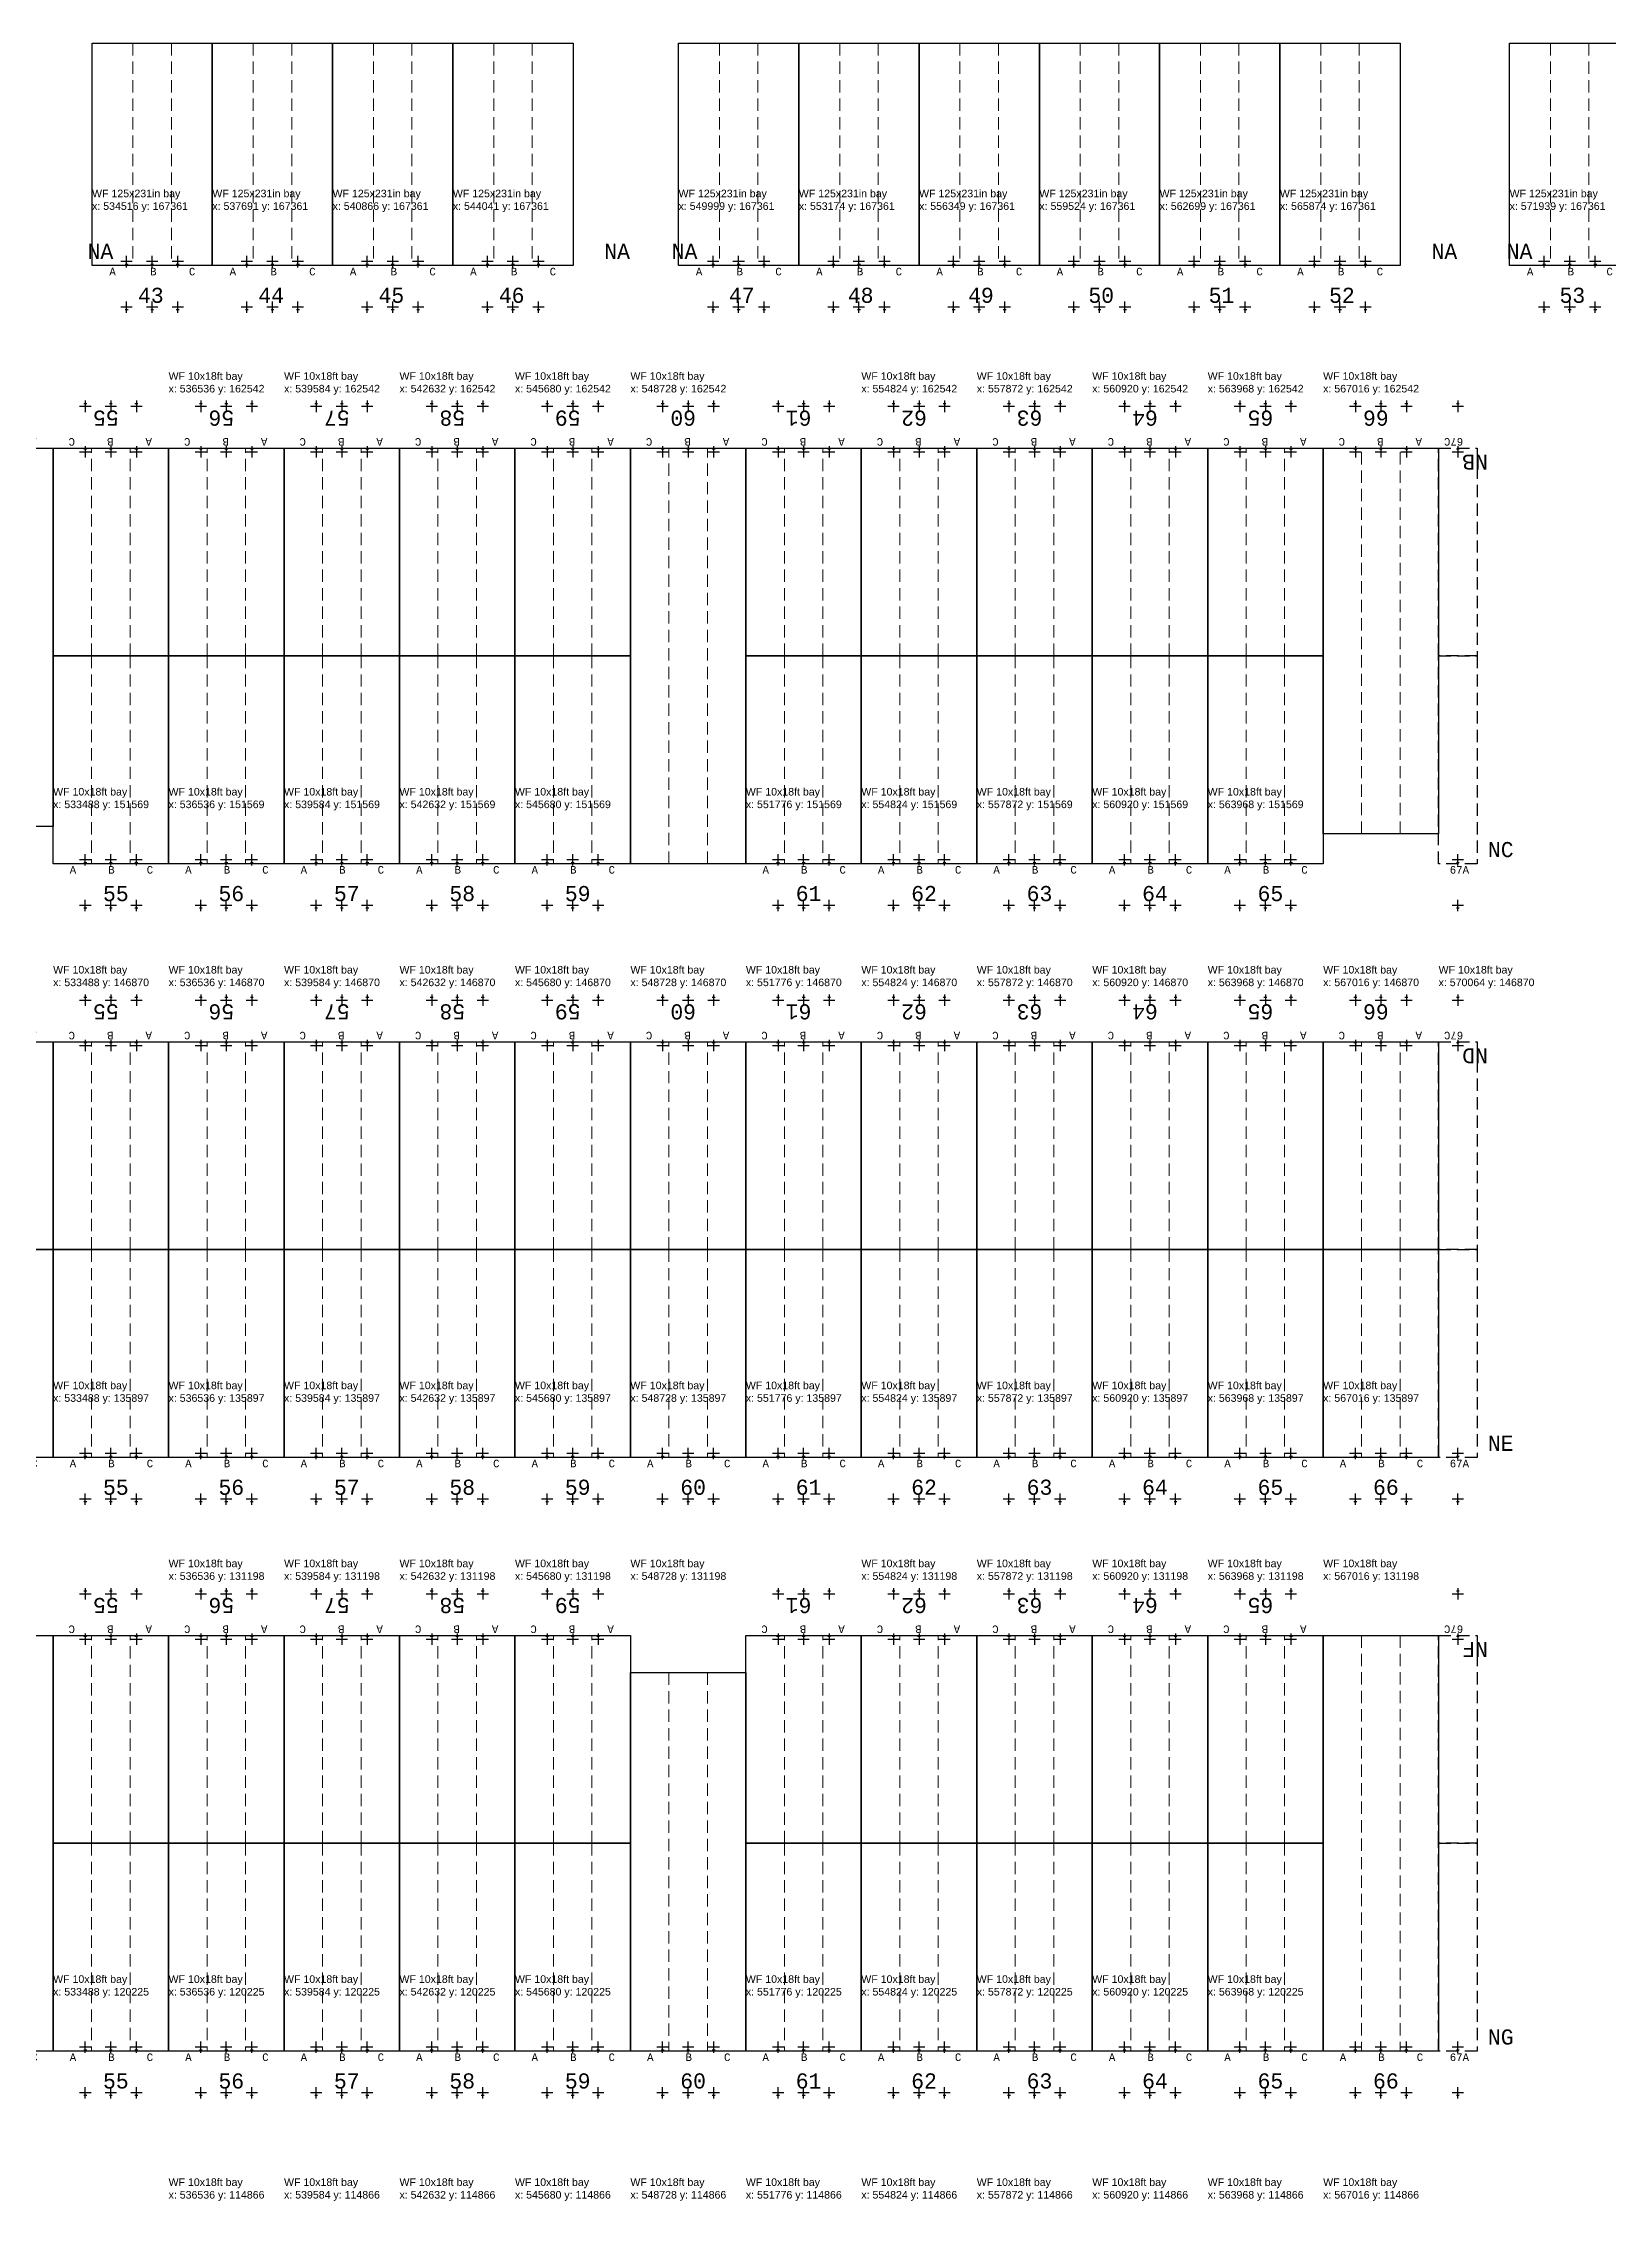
# Model space of a CAD drawing. Header units: millimetres. Extents: x 308165 to 657535, y 5096 to 173229.
# Drawn here: x 533225 to 574559, y 116273 to 173229 of the extents above; entities that cross this region are included whole.
import ezdxf

# ---------------------------------------------------------------- set-up
doc = ezdxf.new("R2010")
doc.units = ezdxf.units.MM
doc.linetypes.add('DASHED', pattern=[0.75, 0.5, -0.25])
for name, color, linetype in [('Bin location transponder', 250, 'Continuous'), ('WF exist equipment', 6, 'Continuous'), ('WF_numbers', 6, 'Continuous')]:
    doc.layers.add(name, color=color, linetype=linetype)
for name, color, linetype, lineweight in [('WF buffer', 1, 'DASHED', 30), ('WF transponder', 3, 'Continuous', 30), ('WF_bay', 5, 'Continuous', 30), ('WF_sketch_stock_areas', 30, 'Continuous', 30)]:
    doc.layers.add(name, color=color, linetype=linetype, lineweight=lineweight)
doc.styles.get("Standard").update_dxf_attribs({"font": 'arial.ttf'})
doc.styles.add('WF_txt', font='consola.ttf')

# ---------------------------------------------------------------- blocks, each defined once
blk = doc.blocks.new('WF 10x33ft bay')
at = {"layer": 'WF_bay', "linetype": 'DASHED', "lineweight": 5, "ltscale": 650}
for p, q in [((1217015, 971328, -162219), (1217015, 981510, -162219)), ((1218031, 971328, -162219), (1218031, 981510, -162219))]:
    blk.add_line(p, q, dxfattribs=at)
at = {"layer": 'WF_bay', "elevation": -162219}
blk.add_lwpolyline([(1219047, 971328), (1215999, 971328), (1215999, 981510), (1219047, 981510)], close=True, dxfattribs=at)
blk = doc.blocks.new('Bin location transponder')
at = {"layer": 'Bin location transponder', "color": 3, "lineweight": 30}
for p, q in [((-600, 0), (600, 0)), ((-150, 300), (150, 300)), ((0, 600), (0, -600))]:
    blk.add_line(p, q, dxfattribs=at)
blk = doc.blocks.new('WF 10x18ft bay')
at = {"layer": 'WF_bay', "linetype": 'DASHED', "lineweight": 5, "ltscale": 650}
for p, q in [((1016, 5486), (1016, 0)), ((2032, 5486), (2032, 0))]:
    blk.add_line(p, q, dxfattribs=at)
at = {"layer": 'WF_bay'}
blk.add_lwpolyline([(0, 5486), (3048, 5486), (3048, 0), (0, 0)], close=True, dxfattribs=at)
at = {"layer": 'WF transponder', "xscale": 0.25, "yscale": 0.25, "zscale": 0.25, "rotation": 180.0000000062352}
for p in [(850, 100), (1524, 100), (2198, 100), (850, -1100), (1524, -1100), (2198, -1100)]:
    blk.add_blockref('Bin location transponder', p, dxfattribs=at)
at = {"layer": 'WF_numbers', "linetype": 'DASHED', "char_height": 200, "attachment_point": 1, "rotation": 0, "style": 'WF_txt'}
for s, insert in [('A', (439, -62, -723)), ('B', (1455, -62, -723)), ('C', (2471, -62, -723))]:
    blk.add_mtext_dynamic_manual_height_columns(s, width=423.53, gutter_width=2118, heights=[0], dxfattribs=dict(at, insert=insert))
blk = doc.blocks.new('WF 10x36ft bay')
at = {"layer": 'WF_bay', "linetype": 'DASHED', "lineweight": 5, "ltscale": 650}
for p, q in [((1016, 10973), (1016, 0)), ((2032, 10973), (2032, 0))]:
    blk.add_line(p, q, dxfattribs=at)
at = {"layer": 'WF_bay'}
blk.add_lwpolyline([(0, 10973), (3048, 10973), (3048, 0), (0, 0)], close=True, dxfattribs=at)
at = {"layer": 'WF transponder', "xscale": 0.25, "yscale": 0.25, "zscale": 0.25, "rotation": 180.0000000062352}
for p in [(850, 100), (1524, 100), (2198, 100), (850, -1100), (1524, -1100), (2198, -1100)]:
    blk.add_blockref('Bin location transponder', p, dxfattribs=at)
at = {"layer": 'WF_numbers', "linetype": 'DASHED', "char_height": 200, "attachment_point": 1, "rotation": 0, "style": 'WF_txt'}
for s, insert in [('A', (439, -62, -723)), ('B', (1455, -62, -723)), ('C', (2471, -62, -723))]:
    blk.add_mtext_dynamic_manual_height_columns(s, width=423.53, gutter_width=2118, heights=[0], dxfattribs=dict(at, insert=insert))
blk = doc.blocks.new('WF 40x216in buffer')
at = {"layer": 'WF buffer', "ltscale": 650}
blk.add_lwpolyline([(0, 5486), (1016, 5486), (1016, 0), (0, 0)], close=True, dxfattribs=at)
at = {"layer": 'WF transponder', "xscale": 0.25, "yscale": 0.25, "zscale": 0.25, "rotation": 180.0000000062352}
for p in [(508, 100), (508, -1100)]:
    blk.add_blockref('Bin location transponder', p, dxfattribs=at)
blk = doc.blocks.new('WF 125x231in bay')
at = {"layer": 'WF_bay', "linetype": 'DASHED', "lineweight": 5, "ltscale": 650}
for p, q in [((1079, 5867), (1079, 0)), ((2095, 5867), (2095, 0))]:
    blk.add_line(p, q, dxfattribs=at)
at = {"layer": 'WF_bay'}
blk.add_lwpolyline([(0, 5867), (3175, 5867), (3175, 0), (0, 0)], close=True, dxfattribs=at)
at = {"layer": 'WF transponder', "xscale": 0.25, "yscale": 0.25, "zscale": 0.25, "rotation": 180.0000000062352}
for p in [(913, 100), (1587, 100), (2261, 100), (913, -1100), (1587, -1100), (2261, -1100)]:
    blk.add_blockref('Bin location transponder', p, dxfattribs=at)
at = {"layer": 'WF_numbers', "linetype": 'DASHED', "char_height": 200, "attachment_point": 1, "rotation": 0, "style": 'WF_txt'}
for s, insert in [('A', (457, -62, -723)), ('B', (1532, -62, -723)), ('C', (2556, -62, -723))]:
    blk.add_mtext_dynamic_manual_height_columns(s, width=423.53, gutter_width=2118, heights=[0], dxfattribs=dict(at, insert=insert))
blk = doc.blocks.new('WF 10x34ft bay')
at = {"layer": 'WF_bay', "linetype": 'DASHED', "lineweight": 5, "ltscale": 650}
for p, q in [((1143863, 971520, -162219), (1143863, 981510, -162219)), ((1144879, 971520, -162219), (1144879, 981510, -162219))]:
    blk.add_line(p, q, dxfattribs=at)
at = {"layer": 'WF_bay', "elevation": -162219}
blk.add_lwpolyline([(1145895, 971520), (1142847, 971520), (1142847, 981510), (1145895, 981510)], close=True, dxfattribs=at)
at = {"layer": 'WF transponder', "xscale": 0.25, "yscale": 0.25, "zscale": 0.25}
for p in [(1143697, 982610, -162219), (1144371, 982610, -162219), (1145045, 982610, -162219), (1143697, 981410, -162219), (1144371, 981410, -162219), (1145045, 981410, -162219)]:
    blk.add_blockref('Bin location transponder', p, dxfattribs=at)
at = {"layer": 'WF_numbers', "linetype": 'DASHED', "char_height": 200, "attachment_point": 1, "rotation": 180, "style": 'WF_txt'}
for s, insert in [('C', (1143424, 981572, -162943)), ('B', (1144440, 981572, -162943)), ('A', (1145456, 981572, -162943))]:
    blk.add_mtext_dynamic_manual_height_columns(s, width=423.53, gutter_width=2118, heights=[0], dxfattribs=dict(at, insert=insert))

msp = doc.modelspace()

# ---------------------------------------------------------------- block references
at = {"layer": 'WF exist equipment', "color": 7, "true_color": 0xffffff}
for name, p in [('WF 10x34ft bay', (-612407, -818968)), ('WF 10x33ft bay', (-648983, -818968))]:
    msp.add_blockref(name, p, dxfattribs=at)
at = {"layer": 'WF exist equipment', "color": 7, "true_color": 0xffffff, "rotation": 180}
msp.add_blockref('WF 10x34ft bay', (1694624, 1101736), dxfattribs=at)
at = {"layer": 'WF transponder', "xscale": 0.25, "yscale": 0.25, "zscale": 0.25}
for p in [(567866, 163642, -162219), (568540, 163642, -162219), (569214, 163642, -162219), (567866, 162442, -162219), (568540, 162442, -162219), (569214, 162442, -162219)]:
    msp.add_blockref('Bin location transponder', p, dxfattribs=at)
at = {"layer": 'WF_sketch_stock_areas'}
for name, p in [('WF 125x231in bay', (534516, 167361, -162219)), ('WF 125x231in bay', (537691, 167361, -162219)), ('WF 125x231in bay', (540866, 167361, -162219)), ('WF 125x231in bay', (544041, 167361, -162219)), ('WF 125x231in bay', (549999, 167361, -162219)), ('WF 125x231in bay', (553174, 167361, -162219)), ('WF 125x231in bay', (556349, 167361, -162219)), ('WF 125x231in bay', (559524, 167361, -162219)), ('WF 125x231in bay', (562699, 167361, -162219)), ('WF 125x231in bay', (565874, 167361, -162219)), ('WF 125x231in bay', (571939, 167361, -162219)), ('WF 10x18ft bay', (533488, 151569, -162219)), ('WF 10x18ft bay', (536536, 151569, -162219)), ('WF 10x18ft bay', (539584, 151569, -162219)), ('WF 10x18ft bay', (542632, 151569, -162219)), ('WF 10x18ft bay', (545680, 151569, -162219)), ('WF 10x18ft bay', (551776, 151569, -162219)), ('WF 10x18ft bay', (554824, 151569, -162219)), ('WF 10x18ft bay', (557872, 151569, -162219)), ('WF 10x18ft bay', (560920, 151569, -162219)), ('WF 10x18ft bay', (563968, 151569, -162219)), ('WF 40x216in buffer', (570064, 151569, -162219)), ('WF 10x18ft bay', (530440, 135898, -162219)), ('WF 10x18ft bay', (533488, 135898, -162219)), ('WF 10x18ft bay', (536536, 135898, -162219)), ('WF 10x18ft bay', (539584, 135898, -162219)), ('WF 10x18ft bay', (542632, 135898, -162219)), ('WF 10x18ft bay', (545680, 135898, -162219)), ('WF 10x18ft bay', (548728, 135898, -162219)), ('WF 10x18ft bay', (551776, 135898, -162219)), ('WF 10x18ft bay', (554824, 135898, -162219)), ('WF 10x18ft bay', (557872, 135898, -162219)), ('WF 10x18ft bay', (560920, 135898, -162219)), ('WF 10x18ft bay', (563968, 135898, -162219)), ('WF 10x18ft bay', (567016, 135898, -162219)), ('WF 40x216in buffer', (570064, 135898, -162219)), ('WF 10x36ft bay', (530440, 120226, -162219)), ('WF 10x36ft bay', (567016, 120226, -162219)), ('WF 10x18ft bay', (533488, 120226, -162219)), ('WF 10x18ft bay', (536536, 120226, -162219)), ('WF 10x18ft bay', (539584, 120226, -162219)), ('WF 10x18ft bay', (542632, 120226, -162219)), ('WF 10x18ft bay', (545680, 120226, -162219)), ('WF 10x18ft bay', (551776, 120226, -162219)), ('WF 10x18ft bay', (554824, 120226, -162219)), ('WF 10x18ft bay', (557872, 120226, -162219)), ('WF 10x18ft bay', (560920, 120226, -162219)), ('WF 10x18ft bay', (563968, 120226, -162219)), ('WF 40x216in buffer', (570064, 120226, -162219))]:
    msp.add_blockref(name, p, dxfattribs=at)
for name, p, rotation in [('WF 10x18ft bay', (536536, 162542, -162219), 179.9999999999069), ('WF 10x18ft bay', (539584, 162542, -162219), 179.9999999999069), ('WF 10x18ft bay', (542632, 162542, -162219), 179.9999999999069), ('WF 10x18ft bay', (545680, 162542, -162219), 179.9999999999069), ('WF 10x18ft bay', (548728, 162542, -162219), 179.9999999999069), ('WF 10x36ft bay', (551776, 162542, -162219), 180.0000000000523), ('WF 10x18ft bay', (554824, 162542, -162219), 179.9999999999069), ('WF 10x18ft bay', (557872, 162542, -162219), 179.9999999999069), ('WF 10x18ft bay', (560920, 162542, -162219), 179.9999999999069), ('WF 10x18ft bay', (563968, 162542, -162219), 179.9999999999069), ('WF 10x18ft bay', (567016, 162542, -162219), 179.9999999999069), ('WF 40x216in buffer', (571080, 162542, -162219), 179.9999999988919), ('WF 10x18ft bay', (533488, 146870, -162219), 179.9999999999069), ('WF 10x18ft bay', (536536, 146870, -162219), 179.9999999999069), ('WF 10x18ft bay', (539584, 146870, -162219), 179.9999999999069), ('WF 10x18ft bay', (542632, 146870, -162219), 179.9999999999069), ('WF 10x18ft bay', (545680, 146870, -162219), 179.9999999999069), ('WF 10x18ft bay', (548728, 146870, -162219), 179.9999999999069), ('WF 10x18ft bay', (551776, 146870, -162219), 179.9999999999069), ('WF 10x18ft bay', (554824, 146870, -162219), 179.9999999999069), ('WF 10x18ft bay', (557872, 146870, -162219), 179.9999999999069), ('WF 10x18ft bay', (560920, 146870, -162219), 179.9999999999069), ('WF 10x18ft bay', (563968, 146870, -162219), 179.9999999999069), ('WF 10x18ft bay', (567016, 146870, -162219), 179.9999999999069), ('WF 10x18ft bay', (570064, 146870, -162219), 179.9999999999069), ('WF 40x216in buffer', (571080, 146870, -162219), 180.0000000017656), ('WF 10x18ft bay', (536536, 131199, -162219), 179.9999999999069), ('WF 10x18ft bay', (539584, 131199, -162219), 179.9999999999069), ('WF 10x18ft bay', (542632, 131199, -162219), 179.9999999999069), ('WF 10x18ft bay', (545680, 131199, -162219), 179.9999999999069), ('WF 10x18ft bay', (548728, 131199, -162219), 179.9999999999069), ('WF 10x18ft bay', (554824, 131199, -162219), 179.9999999999069), ('WF 10x18ft bay', (557872, 131199, -162219), 179.9999999999069), ('WF 10x18ft bay', (560920, 131199, -162219), 179.9999999999069), ('WF 10x18ft bay', (563968, 131199, -162219), 179.9999999999069), ('WF 10x18ft bay', (567016, 131199, -162219), 179.9999999999069), ('WF 40x216in buffer', (571080, 131199, -162219), 179.9999999992709)]:
    msp.add_blockref(name, p, dxfattribs=dict(at, rotation=rotation))

# ---------------------------------------------------------------- texts
at = {"char_height": 200, "attachment_point": 1}
for s, insert in [('WF 125x231in bay\\Px: 534516 y: 167361', (534516, 169361)), ('WF 125x231in bay\\Px: 537691 y: 167361', (537691, 169361)), ('WF 125x231in bay\\Px: 540866 y: 167361', (540866, 169361)), ('WF 125x231in bay\\Px: 544041 y: 167361', (544041, 169361)), ('WF 125x231in bay\\Px: 549999 y: 167361', (549999, 169361)), ('WF 125x231in bay\\Px: 553174 y: 167361', (553174, 169361)), ('WF 125x231in bay\\Px: 556349 y: 167361', (556349, 169361)), ('WF 125x231in bay\\Px: 559524 y: 167361', (559524, 169361)), ('WF 125x231in bay\\Px: 562699 y: 167361', (562699, 169361)), ('WF 125x231in bay\\Px: 565874 y: 167361', (565874, 169361)), ('WF 125x231in bay\\Px: 571939 y: 167361', (571939, 169361)), ('WF 10x18ft bay\\Px: 536536 y: 162542', (536536, 164542)), ('WF 10x18ft bay\\Px: 539584 y: 162542', (539584, 164542)), ('WF 10x18ft bay\\Px: 542632 y: 162542', (542632, 164542)), ('WF 10x18ft bay\\Px: 545680 y: 162542', (545680, 164542)), ('WF 10x18ft bay\\Px: 548728 y: 162542', (548728, 164542)), ('WF 10x18ft bay\\Px: 554824 y: 162542', (554824, 164542)), ('WF 10x18ft bay\\Px: 557872 y: 162542', (557872, 164542)), ('WF 10x18ft bay\\Px: 560920 y: 162542', (560920, 164542)), ('WF 10x18ft bay\\Px: 563968 y: 162542', (563968, 164542)), ('WF 10x18ft bay\\Px: 567016 y: 162542', (567016, 164542)), ('WF 10x18ft bay\\Px: 533488 y: 151569', (533488, 153569)), ('WF 10x18ft bay\\Px: 536536 y: 151569', (536536, 153569)), ('WF 10x18ft bay\\Px: 539584 y: 151569', (539584, 153569)), ('WF 10x18ft bay\\Px: 542632 y: 151569', (542632, 153569)), ('WF 10x18ft bay\\Px: 545680 y: 151569', (545680, 153569)), ('WF 10x18ft bay\\Px: 551776 y: 151569', (551776, 153569)), ('WF 10x18ft bay\\Px: 554824 y: 151569', (554824, 153569)), ('WF 10x18ft bay\\Px: 557872 y: 151569', (557872, 153569)), ('WF 10x18ft bay\\Px: 560920 y: 151569', (560920, 153569)), ('WF 10x18ft bay\\Px: 563968 y: 151569', (563968, 153569)), ('WF 10x18ft bay\\Px: 533488 y: 146870', (533488, 148870)), ('WF 10x18ft bay\\Px: 536536 y: 146870', (536536, 148870)), ('WF 10x18ft bay\\Px: 539584 y: 146870', (539584, 148870)), ('WF 10x18ft bay\\Px: 542632 y: 146870', (542632, 148870)), ('WF 10x18ft bay\\Px: 545680 y: 146870', (545680, 148870)), ('WF 10x18ft bay\\Px: 548728 y: 146870', (548728, 148870)), ('WF 10x18ft bay\\Px: 551776 y: 146870', (551776, 148870)), ('WF 10x18ft bay\\Px: 554824 y: 146870', (554824, 148870)), ('WF 10x18ft bay\\Px: 557872 y: 146870', (557872, 148870)), ('WF 10x18ft bay\\Px: 560920 y: 146870', (560920, 148870)), ('WF 10x18ft bay\\Px: 563968 y: 146870', (563968, 148870)), ('WF 10x18ft bay\\Px: 567016 y: 146870', (567016, 148870)), ('WF 10x18ft bay\\Px: 570064 y: 146870', (570064, 148870)), ('WF 10x18ft bay\\Px: 533488 y: 135897', (533488, 137898)), ('WF 10x18ft bay\\Px: 536536 y: 135897', (536536, 137898)), ('WF 10x18ft bay\\Px: 539584 y: 135897', (539584, 137898)), ('WF 10x18ft bay\\Px: 542632 y: 135897', (542632, 137898)), ('WF 10x18ft bay\\Px: 545680 y: 135897', (545680, 137898)), ('WF 10x18ft bay\\Px: 548728 y: 135897', (548728, 137898)), ('WF 10x18ft bay\\Px: 551776 y: 135897', (551776, 137898)), ('WF 10x18ft bay\\Px: 554824 y: 135897', (554824, 137898)), ('WF 10x18ft bay\\Px: 557872 y: 135897', (557872, 137898)), ('WF 10x18ft bay\\Px: 560920 y: 135897', (560920, 137898)), ('WF 10x18ft bay\\Px: 563968 y: 135897', (563968, 137898)), ('WF 10x18ft bay\\Px: 567016 y: 135897', (567016, 137898)), ('WF 10x18ft bay\\Px: 536536 y: 131198', (536536, 133199)), ('WF 10x18ft bay\\Px: 539584 y: 131198', (539584, 133199)), ('WF 10x18ft bay\\Px: 542632 y: 131198', (542632, 133199)), ('WF 10x18ft bay\\Px: 545680 y: 131198', (545680, 133199)), ('WF 10x18ft bay\\Px: 548728 y: 131198', (548728, 133199)), ('WF 10x18ft bay\\Px: 554824 y: 131198', (554824, 133199)), ('WF 10x18ft bay\\Px: 557872 y: 131198', (557872, 133199)), ('WF 10x18ft bay\\Px: 560920 y: 131198', (560920, 133199)), ('WF 10x18ft bay\\Px: 563968 y: 131198', (563968, 133199)), ('WF 10x18ft bay\\Px: 567016 y: 131198', (567016, 133199)), ('WF 10x18ft bay\\Px: 533488 y: 120225', (533488, 122226)), ('WF 10x18ft bay\\Px: 536536 y: 120225', (536536, 122226)), ('WF 10x18ft bay\\Px: 539584 y: 120225', (539584, 122226)), ('WF 10x18ft bay\\Px: 542632 y: 120225', (542632, 122226)), ('WF 10x18ft bay\\Px: 545680 y: 120225', (545680, 122226)), ('WF 10x18ft bay\\Px: 551776 y: 120225', (551776, 122226)), ('WF 10x18ft bay\\Px: 554824 y: 120225', (554824, 122226)), ('WF 10x18ft bay\\Px: 557872 y: 120225', (557872, 122226)), ('WF 10x18ft bay\\Px: 560920 y: 120225', (560920, 122226)), ('WF 10x18ft bay\\Px: 563968 y: 120225', (563968, 122226)), ('WF 10x18ft bay\\Px: 536536 y: 114866', (536536, 116866)), ('WF 10x18ft bay\\Px: 539584 y: 114866', (539584, 116866)), ('WF 10x18ft bay\\Px: 542632 y: 114866', (542632, 116866)), ('WF 10x18ft bay\\Px: 545680 y: 114866', (545680, 116866)), ('WF 10x18ft bay\\Px: 548728 y: 114866', (548728, 116866)), ('WF 10x18ft bay\\Px: 551776 y: 114866', (551776, 116866)), ('WF 10x18ft bay\\Px: 554824 y: 114866', (554824, 116866)), ('WF 10x18ft bay\\Px: 557872 y: 114866', (557872, 116866)), ('WF 10x18ft bay\\Px: 560920 y: 114866', (560920, 116866)), ('WF 10x18ft bay\\Px: 563968 y: 114866', (563968, 116866)), ('WF 10x18ft bay\\Px: 567016 y: 114866', (567016, 116866))]:
    msp.add_mtext(s, dxfattribs=dict(at, insert=insert))
at = {"layer": 'WF_numbers', "linetype": 'DASHED', "char_height": 400, "attachment_point": 1, "style": 'WF_txt'}
for s, insert in [('NA', (534398, 167932, -324439)), ('NA', (548038, 167932, -324439)), ('NA', (549818, 167932, -324439)), ('NA', (569877, 167932, -324439)), ('NA', (571862, 167932, -324439)), ('43', (535729, 166773, -162219)), ('44', (538904, 166773, -162219)), ('45', (542079, 166773, -162219)), ('46', (545254, 166773, -162219)), ('47', (551328, 166773, -162219)), ('48', (554468, 166773, -162219)), ('49', (557643, 166773, -162219)), ('50', (560818, 166773, -162219)), ('51', (563993, 166773, -162219)), ('52', (567172, 166773, -162219)), ('53', (573256, 166773, -162219)), ('NC', (571366, 152142, -486658)), ('55', (534805, 150981, -162219)), ('56', (537853, 150981, -162219)), ('57', (540901, 150981, -162219)), ('58', (543949, 150981, -162219)), ('59', (546997, 150981, -162219)), ('61', (553093, 150981, -162219)), ('62', (556141, 150981, -162219)), ('63', (559189, 150981, -162219)), ('64', (562237, 150981, -162219)), ('65', (565285, 150981, -162219)), ('NE', (571366, 136470, -486658)), ('55', (534805, 135310, -162219)), ('56', (537853, 135310, -162219)), ('57', (540901, 135310, -162219)), ('58', (543949, 135310, -162219)), ('59', (546997, 135310, -162219)), ('60', (550045, 135310, -162219)), ('61', (553093, 135310, -162219)), ('62', (556141, 135310, -162219)), ('63', (559189, 135310, -162219)), ('64', (562237, 135310, -162219)), ('65', (565285, 135310, -162219)), ('66', (568333, 135310, -162219)), ('NG', (571366, 120798, -486658)), ('55', (534805, 119638, -162219)), ('56', (537853, 119638, -162219)), ('57', (540901, 119638, -162219)), ('58', (543949, 119638, -162219)), ('59', (546997, 119638, -162219)), ('60', (550045, 119638, -162219)), ('61', (553093, 119638, -162219)), ('62', (556141, 119638, -162219)), ('63', (559189, 119638, -162219)), ('64', (562237, 119638, -162219)), ('65', (565285, 119638, -162219)), ('66', (568333, 119638, -162219))]:
    msp.add_mtext_dynamic_manual_height_columns(s, width=423.53, gutter_width=2118, heights=[0], dxfattribs=dict(at, insert=insert))
at = {"layer": 'WF_numbers', "linetype": 'DASHED', "attachment_point": 1, "style": 'WF_txt'}
for s, insert, char_height, rotation in [('55', (535220, 163130, -162219), 400, 180), ('56', (538268, 163130, -162219), 400, 180), ('57', (541316, 163130, -162219), 400, 180), ('58', (544364, 163130, -162219), 400, 180), ('59', (547412, 163130, -162219), 400, 180), ('60', (550460, 163130, -162219), 400, 180), ('61', (553508, 163130, -162219), 400, 180), ('62', (556556, 163130, -162219), 400, 180), ('63', (559604, 163130, -162219), 400, 180), ('64', (562652, 163130, -162219), 400, 180), ('65', (565700, 163130, -162219), 400, 180), ('66', (568748, 163130, -162219), 400, 180), ('C', (567593, 162605, -162943), 200, 180), ('B', (568609, 162605, -162943), 200, 180), ('A', (569625, 162605, -162943), 200, 180), ('67C', (570714, 162605, -162943), 200, 180), ('NB', (571366, 161970, -486658), 400, 180), ('67A', (570359, 151507, -162943), 200, 0), ('55', (535220, 147458, -162219), 400, 180), ('56', (538268, 147458, -162219), 400, 180), ('57', (541316, 147458, -162219), 400, 180), ('58', (544364, 147458, -162219), 400, 180), ('59', (547412, 147458, -162219), 400, 180), ('60', (550460, 147458, -162219), 400, 180), ('61', (553508, 147458, -162219), 400, 180), ('62', (556556, 147458, -162219), 400, 180), ('63', (559604, 147458, -162219), 400, 180), ('64', (562652, 147458, -162219), 400, 180), ('65', (565700, 147458, -162219), 400, 180), ('66', (568748, 147458, -162219), 400, 180), ('67C', (570714, 146933, -162943), 200, 180), ('ND', (571366, 146298, -486658), 400, 180), ('67A', (570359, 135835, -162943), 200, 0), ('55', (535220, 131787, -162219), 400, 180), ('56', (538268, 131787, -162219), 400, 180), ('57', (541316, 131787, -162219), 400, 180), ('58', (544364, 131787, -162219), 400, 180), ('59', (547412, 131787, -162219), 400, 180), ('61', (553508, 131787, -162219), 400, 180), ('62', (556556, 131787, -162219), 400, 180), ('63', (559604, 131787, -162219), 400, 180), ('64', (562652, 131787, -162219), 400, 180), ('65', (565700, 131787, -162219), 400, 180), ('67C', (570714, 131261, -162943), 200, 180), ('NF', (571366, 130626, -486658), 400, 180), ('67A', (570359, 120163, -162943), 200, 0)]:
    msp.add_mtext_dynamic_manual_height_columns(s, width=423.53, gutter_width=2118, heights=[0], dxfattribs=dict(at, insert=insert, char_height=char_height, rotation=rotation))

doc.saveas('drawing.dxf')
